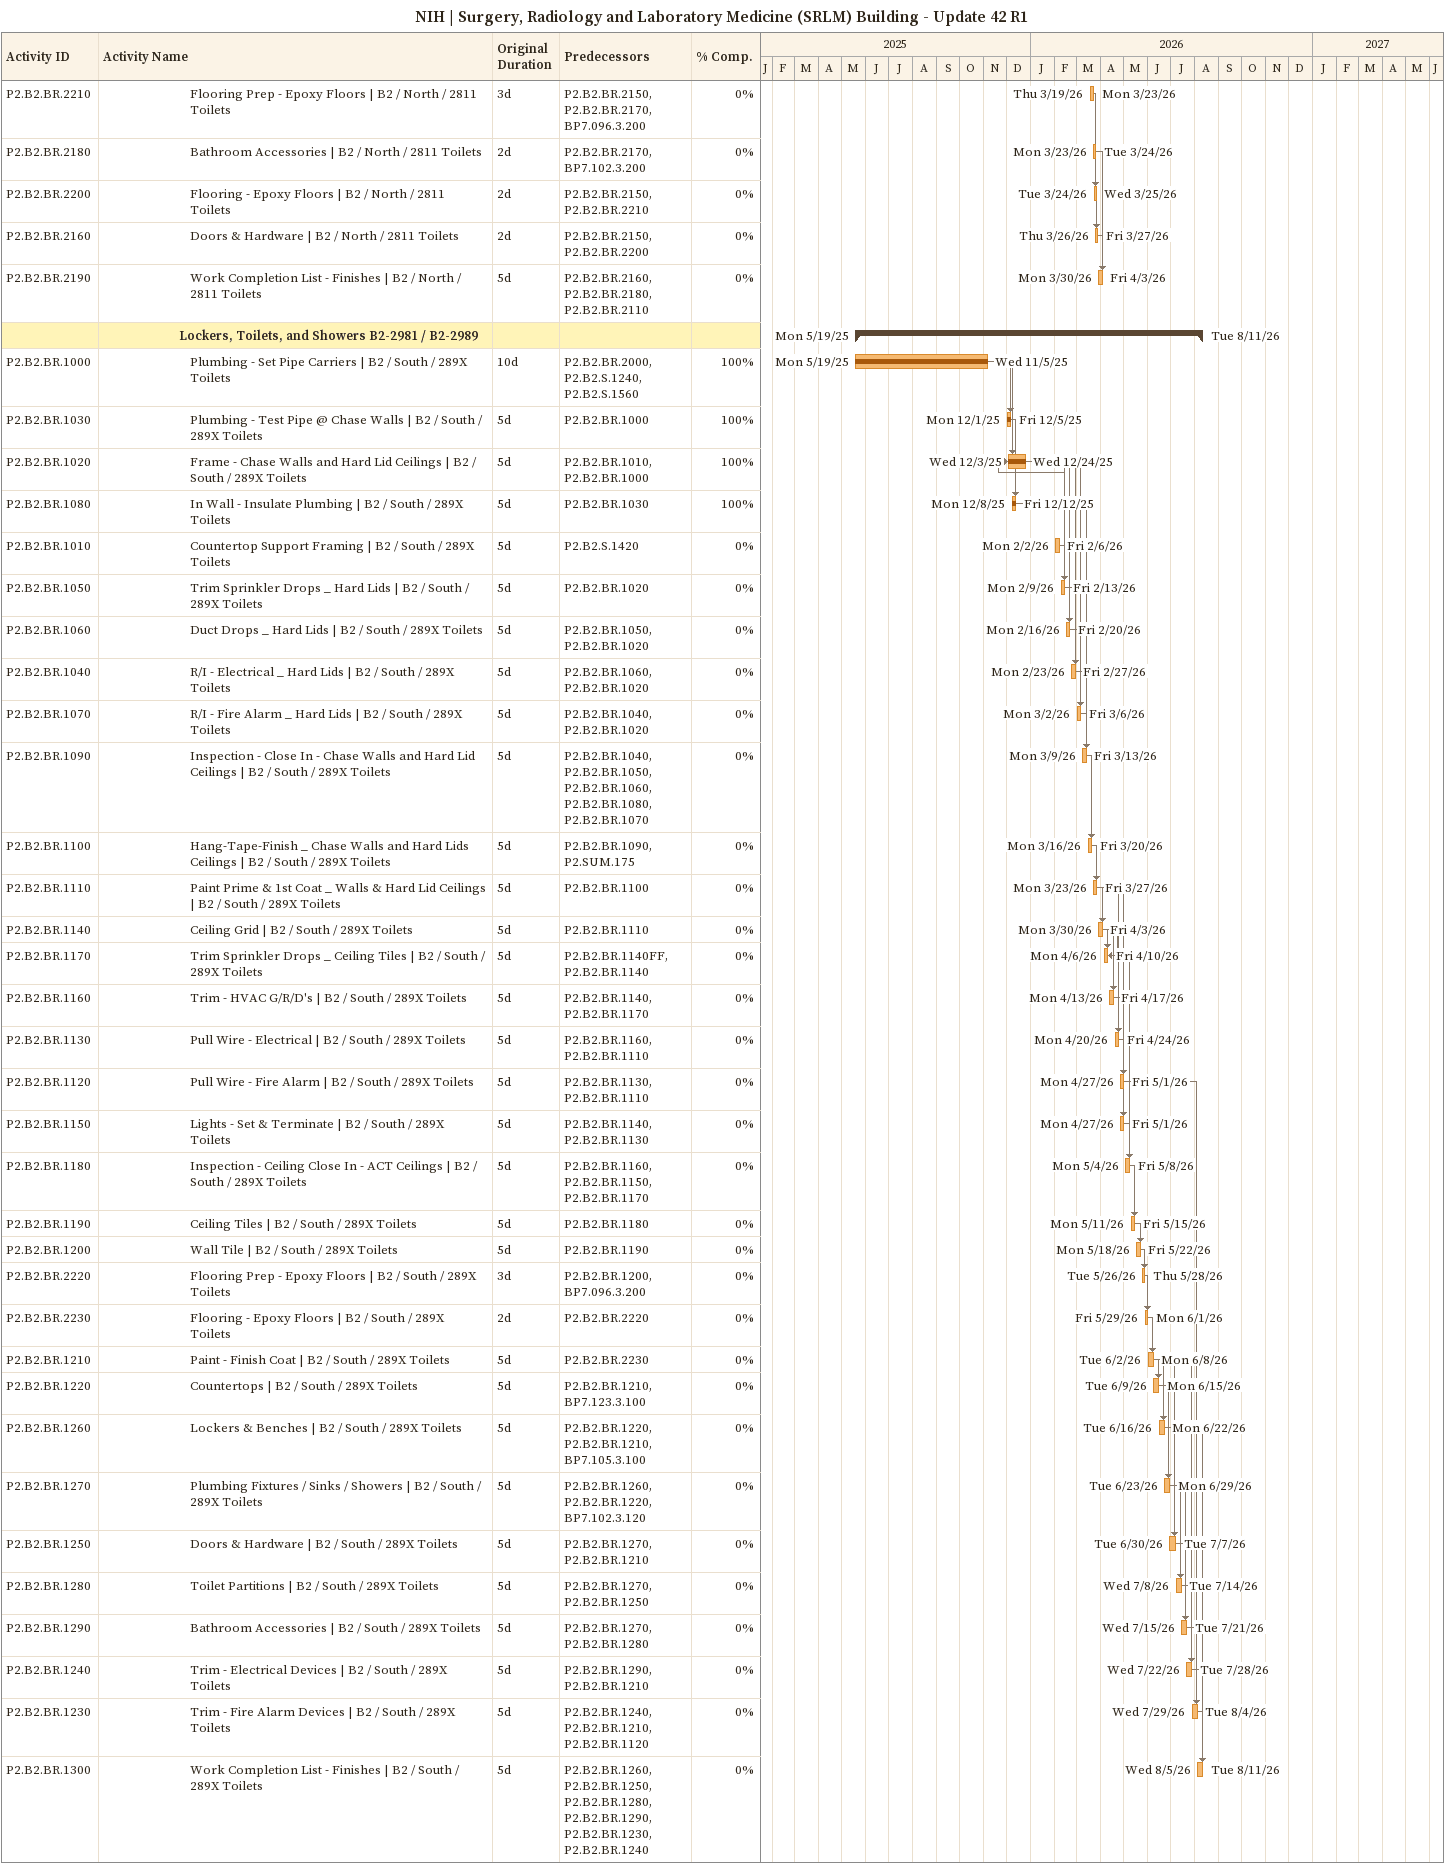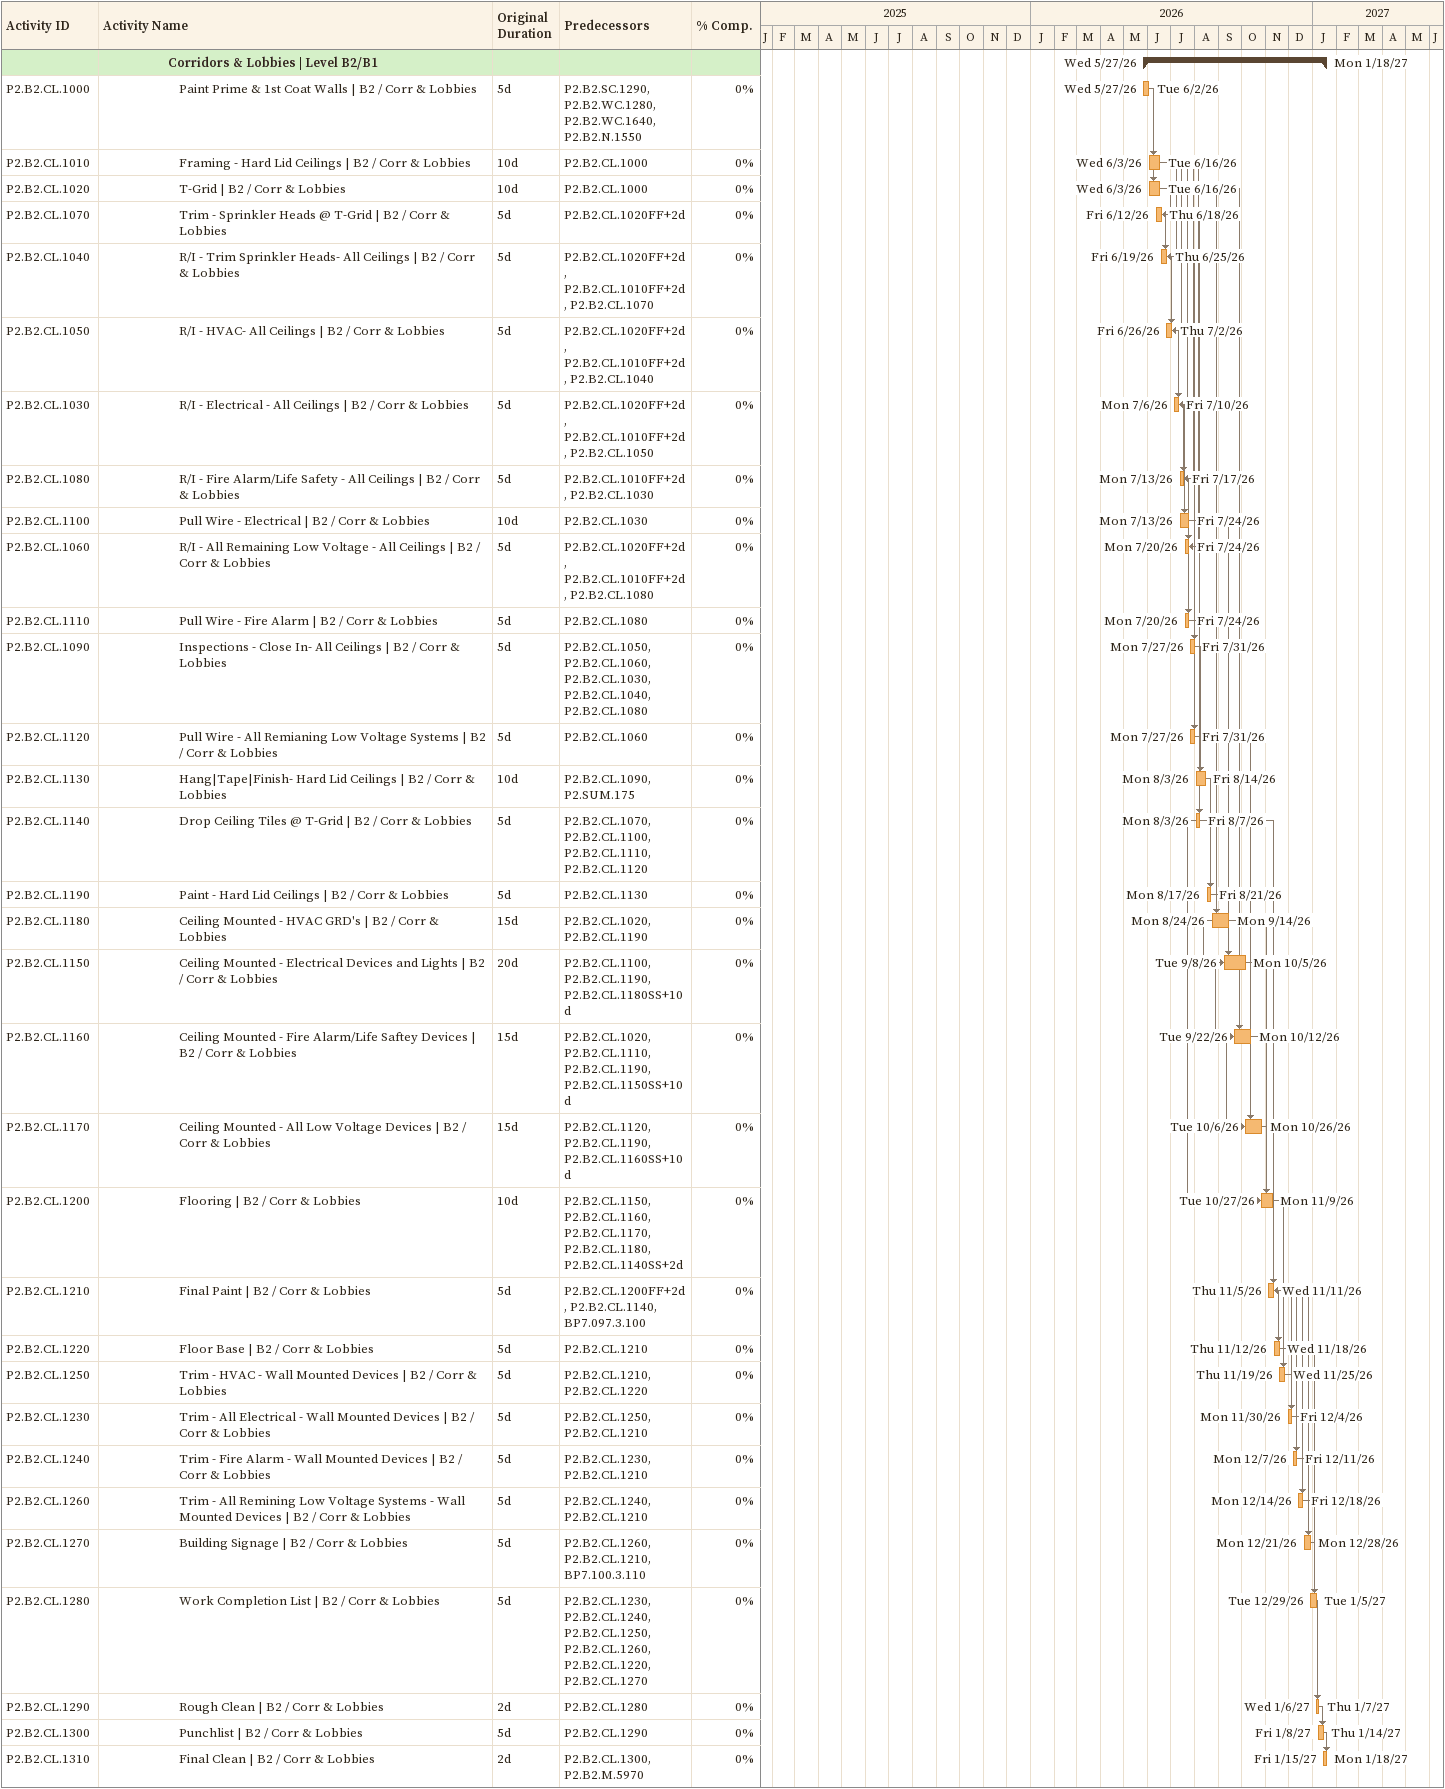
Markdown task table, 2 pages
NIH | Surgery, Radiology and Laboratory Medicine (SRLM) Building - Update 42 R1

| ID | Level | Task | Original duration | Start | Finish | Predecessors | % complete |
|---|---|---|---|---|---|---|---|
| P2.B2.BR.2210 | 9 | Flooring Prep - Epoxy Floors \| B2 / North / 2811 Toilets | 3d | 2026-03-19 | 2026-03-23 | P2.B2.BR.2150, P2.B2.BR.2170, BP7.096.3.200 | 0 |
| P2.B2.BR.2180 | 9 | Bathroom Accessories \| B2 / North / 2811 Toilets | 2d | 2026-03-23 | 2026-03-24 | P2.B2.BR.2170, BP7.102.3.200 | 0 |
| P2.B2.BR.2200 | 9 | Flooring - Epoxy Floors \| B2 / North / 2811 Toilets | 2d | 2026-03-24 | 2026-03-25 | P2.B2.BR.2150, P2.B2.BR.2210 | 0 |
| P2.B2.BR.2160 | 9 | Doors & Hardware \| B2 / North / 2811 Toilets | 2d | 2026-03-26 | 2026-03-27 | P2.B2.BR.2150, P2.B2.BR.2200 | 0 |
| P2.B2.BR.2190 | 9 | Work Completion List - Finishes \| B2 / North / 2811 Toilets | 5d | 2026-03-30 | 2026-04-03 | P2.B2.BR.2160, P2.B2.BR.2180, P2.B2.BR.2110 | 0 |
|  | 8 | **Lockers, Toilets, and Showers B2-2981 / B2-2989** |  | 2025-05-19 | 2026-08-11 |  |  |
| P2.B2.BR.1000 | 9 | Plumbing - Set Pipe Carriers \| B2 / South / 289X Toilets | 10d | 2025-05-19 | 2025-11-05 | P2.B2.BR.2000, P2.B2.S.1240, P2.B2.S.1560 | 100 |
| P2.B2.BR.1030 | 9 | Plumbing - Test Pipe @ Chase Walls \| B2 / South / 289X Toilets | 5d | 2025-12-01 | 2025-12-05 | P2.B2.BR.1000 | 100 |
| P2.B2.BR.1020 | 9 | Frame - Chase Walls and Hard Lid Ceilings \| B2 / South / 289X Toilets | 5d | 2025-12-03 | 2025-12-24 | P2.B2.BR.1010, P2.B2.BR.1000 | 100 |
| P2.B2.BR.1080 | 9 | In Wall - Insulate Plumbing \| B2 / South / 289X Toilets | 5d | 2025-12-08 | 2025-12-12 | P2.B2.BR.1030 | 100 |
| P2.B2.BR.1010 | 9 | Countertop Support Framing \| B2 / South / 289X Toilets | 5d | 2026-02-02 | 2026-02-06 | P2.B2.S.1420 | 0 |
| P2.B2.BR.1050 | 9 | Trim Sprinkler Drops _ Hard Lids \| B2 / South / 289X Toilets | 5d | 2026-02-09 | 2026-02-13 | P2.B2.BR.1020 | 0 |
| P2.B2.BR.1060 | 9 | Duct Drops _ Hard Lids \| B2 / South / 289X Toilets | 5d | 2026-02-16 | 2026-02-20 | P2.B2.BR.1050, P2.B2.BR.1020 | 0 |
| P2.B2.BR.1040 | 9 | R/I - Electrical _ Hard Lids \| B2 / South / 289X Toilets | 5d | 2026-02-23 | 2026-02-27 | P2.B2.BR.1060, P2.B2.BR.1020 | 0 |
| P2.B2.BR.1070 | 9 | R/I - Fire Alarm _ Hard Lids \| B2 / South / 289X Toilets | 5d | 2026-03-02 | 2026-03-06 | P2.B2.BR.1040, P2.B2.BR.1020 | 0 |
| P2.B2.BR.1090 | 9 | Inspection - Close In - Chase Walls and Hard Lid Ceilings \| B2 / South / 289X Toilets | 5d | 2026-03-09 | 2026-03-13 | P2.B2.BR.1040, P2.B2.BR.1050, P2.B2.BR.1060, P2.B2.BR.1080, P2.B2.BR.1070 | 0 |
| P2.B2.BR.1100 | 9 | Hang-Tape-Finish _ Chase Walls and Hard Lids Ceilings \| B2 / South / 289X Toilets | 5d | 2026-03-16 | 2026-03-20 | P2.B2.BR.1090, P2.SUM.175 | 0 |
| P2.B2.BR.1110 | 9 | Paint Prime & 1st Coat _ Walls & Hard Lid Ceilings \| B2 / South / 289X Toilets | 5d | 2026-03-23 | 2026-03-27 | P2.B2.BR.1100 | 0 |
| P2.B2.BR.1140 | 9 | Ceiling Grid \| B2 / South / 289X Toilets | 5d | 2026-03-30 | 2026-04-03 | P2.B2.BR.1110 | 0 |
| P2.B2.BR.1170 | 9 | Trim Sprinkler Drops _ Ceiling Tiles \| B2 / South / 289X Toilets | 5d | 2026-04-06 | 2026-04-10 | P2.B2.BR.1140FF, P2.B2.BR.1140 | 0 |
| P2.B2.BR.1160 | 9 | Trim - HVAC G/R/D's \| B2 / South / 289X Toilets | 5d | 2026-04-13 | 2026-04-17 | P2.B2.BR.1140, P2.B2.BR.1170 | 0 |
| P2.B2.BR.1130 | 9 | Pull Wire - Electrical \| B2 / South / 289X Toilets | 5d | 2026-04-20 | 2026-04-24 | P2.B2.BR.1160, P2.B2.BR.1110 | 0 |
| P2.B2.BR.1120 | 9 | Pull Wire - Fire Alarm \| B2 / South / 289X Toilets | 5d | 2026-04-27 | 2026-05-01 | P2.B2.BR.1130, P2.B2.BR.1110 | 0 |
| P2.B2.BR.1150 | 9 | Lights - Set & Terminate \| B2 / South / 289X Toilets | 5d | 2026-04-27 | 2026-05-01 | P2.B2.BR.1140, P2.B2.BR.1130 | 0 |
| P2.B2.BR.1180 | 9 | Inspection - Ceiling Close In - ACT Ceilings \| B2 / South / 289X Toilets | 5d | 2026-05-04 | 2026-05-08 | P2.B2.BR.1160, P2.B2.BR.1150, P2.B2.BR.1170 | 0 |
| P2.B2.BR.1190 | 9 | Ceiling Tiles \| B2 / South / 289X Toilets | 5d | 2026-05-11 | 2026-05-15 | P2.B2.BR.1180 | 0 |
| P2.B2.BR.1200 | 9 | Wall Tile \| B2 / South / 289X Toilets | 5d | 2026-05-18 | 2026-05-22 | P2.B2.BR.1190 | 0 |
| P2.B2.BR.2220 | 9 | Flooring Prep - Epoxy Floors \| B2 / South / 289X Toilets | 3d | 2026-05-26 | 2026-05-28 | P2.B2.BR.1200, BP7.096.3.200 | 0 |
| P2.B2.BR.2230 | 9 | Flooring - Epoxy Floors \| B2 / South / 289X Toilets | 2d | 2026-05-29 | 2026-06-01 | P2.B2.BR.2220 | 0 |
| P2.B2.BR.1210 | 9 | Paint - Finish Coat \| B2 / South / 289X Toilets | 5d | 2026-06-02 | 2026-06-08 | P2.B2.BR.2230 | 0 |
| P2.B2.BR.1220 | 9 | Countertops \| B2 / South / 289X Toilets | 5d | 2026-06-09 | 2026-06-15 | P2.B2.BR.1210, BP7.123.3.100 | 0 |
| P2.B2.BR.1260 | 9 | Lockers & Benches \| B2 / South / 289X Toilets | 5d | 2026-06-16 | 2026-06-22 | P2.B2.BR.1220, P2.B2.BR.1210, BP7.105.3.100 | 0 |
| P2.B2.BR.1270 | 9 | Plumbing Fixtures / Sinks / Showers \| B2 / South / 289X Toilets | 5d | 2026-06-23 | 2026-06-29 | P2.B2.BR.1260, P2.B2.BR.1220, BP7.102.3.120 | 0 |
| P2.B2.BR.1250 | 9 | Doors & Hardware \| B2 / South / 289X Toilets | 5d | 2026-06-30 | 2026-07-07 | P2.B2.BR.1270, P2.B2.BR.1210 | 0 |
| P2.B2.BR.1280 | 9 | Toilet Partitions \| B2 / South / 289X Toilets | 5d | 2026-07-08 | 2026-07-14 | P2.B2.BR.1270, P2.B2.BR.1250 | 0 |
| P2.B2.BR.1290 | 9 | Bathroom Accessories \| B2 / South / 289X Toilets | 5d | 2026-07-15 | 2026-07-21 | P2.B2.BR.1270, P2.B2.BR.1280 | 0 |
| P2.B2.BR.1240 | 9 | Trim - Electrical Devices \| B2 / South / 289X Toilets | 5d | 2026-07-22 | 2026-07-28 | P2.B2.BR.1290, P2.B2.BR.1210 | 0 |
| P2.B2.BR.1230 | 9 | Trim - Fire Alarm Devices \| B2 / South / 289X Toilets | 5d | 2026-07-29 | 2026-08-04 | P2.B2.BR.1240, P2.B2.BR.1210, P2.B2.BR.1120 | 0 |
| P2.B2.BR.1300 | 9 | Work Completion List - Finishes \| B2 / South / 289X Toilets | 5d | 2026-08-05 | 2026-08-11 | P2.B2.BR.1260, P2.B2.BR.1250, P2.B2.BR.1280, P2.B2.BR.1290, P2.B2.BR.1230, P2.B2.BR.1240 | 0 |
|  | 7 | **Corridors & Lobbies \| Level B2/B1** |  | 2026-05-27 | 2027-01-18 |  |  |
| P2.B2.CL.1000 | 8 | Paint Prime & 1st Coat Walls \| B2 / Corr & Lobbies | 5d | 2026-05-27 | 2026-06-02 | P2.B2.SC.1290, P2.B2.WC.1280, P2.B2.WC.1640, P2.B2.N.1550 | 0 |
| P2.B2.CL.1010 | 8 | Framing - Hard Lid Ceilings \| B2 / Corr & Lobbies | 10d | 2026-06-03 | 2026-06-16 | P2.B2.CL.1000 | 0 |
| P2.B2.CL.1020 | 8 | T-Grid \| B2 / Corr & Lobbies | 10d | 2026-06-03 | 2026-06-16 | P2.B2.CL.1000 | 0 |
| P2.B2.CL.1070 | 8 | Trim - Sprinkler Heads @ T-Grid \| B2 / Corr & Lobbies | 5d | 2026-06-12 | 2026-06-18 | P2.B2.CL.1020FF+2d | 0 |
| P2.B2.CL.1040 | 8 | R/I - Trim Sprinkler Heads- All Ceilings \| B2 / Corr & Lobbies | 5d | 2026-06-19 | 2026-06-25 | P2.B2.CL.1020FF+2d, P2.B2.CL.1010FF+2d, P2.B2.CL.1070 | 0 |
| P2.B2.CL.1050 | 8 | R/I - HVAC- All Ceilings \| B2 / Corr & Lobbies | 5d | 2026-06-26 | 2026-07-02 | P2.B2.CL.1020FF+2d, P2.B2.CL.1010FF+2d, P2.B2.CL.1040 | 0 |
| P2.B2.CL.1030 | 8 | R/I - Electrical - All Ceilings \| B2 / Corr & Lobbies | 5d | 2026-07-06 | 2026-07-10 | P2.B2.CL.1020FF+2d, P2.B2.CL.1010FF+2d, P2.B2.CL.1050 | 0 |
| P2.B2.CL.1080 | 8 | R/I - Fire Alarm/Life Safety - All Ceilings \| B2 / Corr & Lobbies | 5d | 2026-07-13 | 2026-07-17 | P2.B2.CL.1010FF+2d, P2.B2.CL.1030 | 0 |
| P2.B2.CL.1100 | 8 | Pull Wire - Electrical \| B2 / Corr & Lobbies | 10d | 2026-07-13 | 2026-07-24 | P2.B2.CL.1030 | 0 |
| P2.B2.CL.1060 | 8 | R/I - All Remaining Low Voltage - All Ceilings \| B2 / Corr & Lobbies | 5d | 2026-07-20 | 2026-07-24 | P2.B2.CL.1020FF+2d, P2.B2.CL.1010FF+2d, P2.B2.CL.1080 | 0 |
| P2.B2.CL.1110 | 8 | Pull Wire - Fire Alarm \| B2 / Corr & Lobbies | 5d | 2026-07-20 | 2026-07-24 | P2.B2.CL.1080 | 0 |
| P2.B2.CL.1090 | 8 | Inspections - Close In- All Ceilings \| B2 / Corr & Lobbies | 5d | 2026-07-27 | 2026-07-31 | P2.B2.CL.1050, P2.B2.CL.1060, P2.B2.CL.1030, P2.B2.CL.1040, P2.B2.CL.1080 | 0 |
| P2.B2.CL.1120 | 8 | Pull Wire - All Remianing Low Voltage Systems \| B2 / Corr & Lobbies | 5d | 2026-07-27 | 2026-07-31 | P2.B2.CL.1060 | 0 |
| P2.B2.CL.1130 | 8 | Hang\|Tape\|Finish- Hard Lid Ceilings \| B2 / Corr & Lobbies | 10d | 2026-08-03 | 2026-08-14 | P2.B2.CL.1090, P2.SUM.175 | 0 |
| P2.B2.CL.1140 | 8 | Drop Ceiling Tiles @ T-Grid \| B2 / Corr & Lobbies | 5d | 2026-08-03 | 2026-08-07 | P2.B2.CL.1070, P2.B2.CL.1100, P2.B2.CL.1110, P2.B2.CL.1120 | 0 |
| P2.B2.CL.1190 | 8 | Paint - Hard Lid Ceilings \| B2 / Corr & Lobbies | 5d | 2026-08-17 | 2026-08-21 | P2.B2.CL.1130 | 0 |
| P2.B2.CL.1180 | 8 | Ceiling Mounted - HVAC GRD's \| B2 / Corr & Lobbies | 15d | 2026-08-24 | 2026-09-14 | P2.B2.CL.1020, P2.B2.CL.1190 | 0 |
| P2.B2.CL.1150 | 8 | Ceiling Mounted - Electrical Devices and Lights \| B2 / Corr & Lobbies | 20d | 2026-09-08 | 2026-10-05 | P2.B2.CL.1100, P2.B2.CL.1190, P2.B2.CL.1180SS+10d | 0 |
| P2.B2.CL.1160 | 8 | Ceiling Mounted - Fire Alarm/Life Saftey Devices \| B2 / Corr & Lobbies | 15d | 2026-09-22 | 2026-10-12 | P2.B2.CL.1020, P2.B2.CL.1110, P2.B2.CL.1190, P2.B2.CL.1150SS+10d | 0 |
| P2.B2.CL.1170 | 8 | Ceiling Mounted - All Low Voltage Devices \| B2 / Corr & Lobbies | 15d | 2026-10-06 | 2026-10-26 | P2.B2.CL.1120, P2.B2.CL.1190, P2.B2.CL.1160SS+10d | 0 |
| P2.B2.CL.1200 | 8 | Flooring \| B2 / Corr & Lobbies | 10d | 2026-10-27 | 2026-11-09 | P2.B2.CL.1150, P2.B2.CL.1160, P2.B2.CL.1170, P2.B2.CL.1180, P2.B2.CL.1140SS+2d | 0 |
| P2.B2.CL.1210 | 8 | Final Paint \| B2 / Corr & Lobbies | 5d | 2026-11-05 | 2026-11-11 | P2.B2.CL.1200FF+2d, P2.B2.CL.1140, BP7.097.3.100 | 0 |
| P2.B2.CL.1220 | 8 | Floor Base \| B2 / Corr & Lobbies | 5d | 2026-11-12 | 2026-11-18 | P2.B2.CL.1210 | 0 |
| P2.B2.CL.1250 | 8 | Trim - HVAC - Wall Mounted Devices \| B2 / Corr & Lobbies | 5d | 2026-11-19 | 2026-11-25 | P2.B2.CL.1210, P2.B2.CL.1220 | 0 |
| P2.B2.CL.1230 | 8 | Trim - All Electrical - Wall Mounted Devices \| B2 / Corr & Lobbies | 5d | 2026-11-30 | 2026-12-04 | P2.B2.CL.1250, P2.B2.CL.1210 | 0 |
| P2.B2.CL.1240 | 8 | Trim - Fire Alarm - Wall Mounted Devices \| B2 / Corr & Lobbies | 5d | 2026-12-07 | 2026-12-11 | P2.B2.CL.1230, P2.B2.CL.1210 | 0 |
| P2.B2.CL.1260 | 8 | Trim - All Remining Low Voltage Systems - Wall Mounted Devices \| B2 / Corr & Lobbies | 5d | 2026-12-14 | 2026-12-18 | P2.B2.CL.1240, P2.B2.CL.1210 | 0 |
| P2.B2.CL.1270 | 8 | Building Signage \| B2 / Corr & Lobbies | 5d | 2026-12-21 | 2026-12-28 | P2.B2.CL.1260, P2.B2.CL.1210, BP7.100.3.110 | 0 |
| P2.B2.CL.1280 | 8 | Work Completion List \| B2 / Corr & Lobbies | 5d | 2026-12-29 | 2027-01-05 | P2.B2.CL.1230, P2.B2.CL.1240, P2.B2.CL.1250, P2.B2.CL.1260, P2.B2.CL.1220, P2.B2.CL.1270 | 0 |
| P2.B2.CL.1290 | 8 | Rough Clean \| B2 / Corr & Lobbies | 2d | 2027-01-06 | 2027-01-07 | P2.B2.CL.1280 | 0 |
| P2.B2.CL.1300 | 8 | Punchlist \| B2 / Corr & Lobbies | 5d | 2027-01-08 | 2027-01-14 | P2.B2.CL.1290 | 0 |
| P2.B2.CL.1310 | 8 | Final Clean \| B2 / Corr & Lobbies | 2d | 2027-01-15 | 2027-01-18 | P2.B2.CL.1300, P2.B2.M.5970 | 0 |
